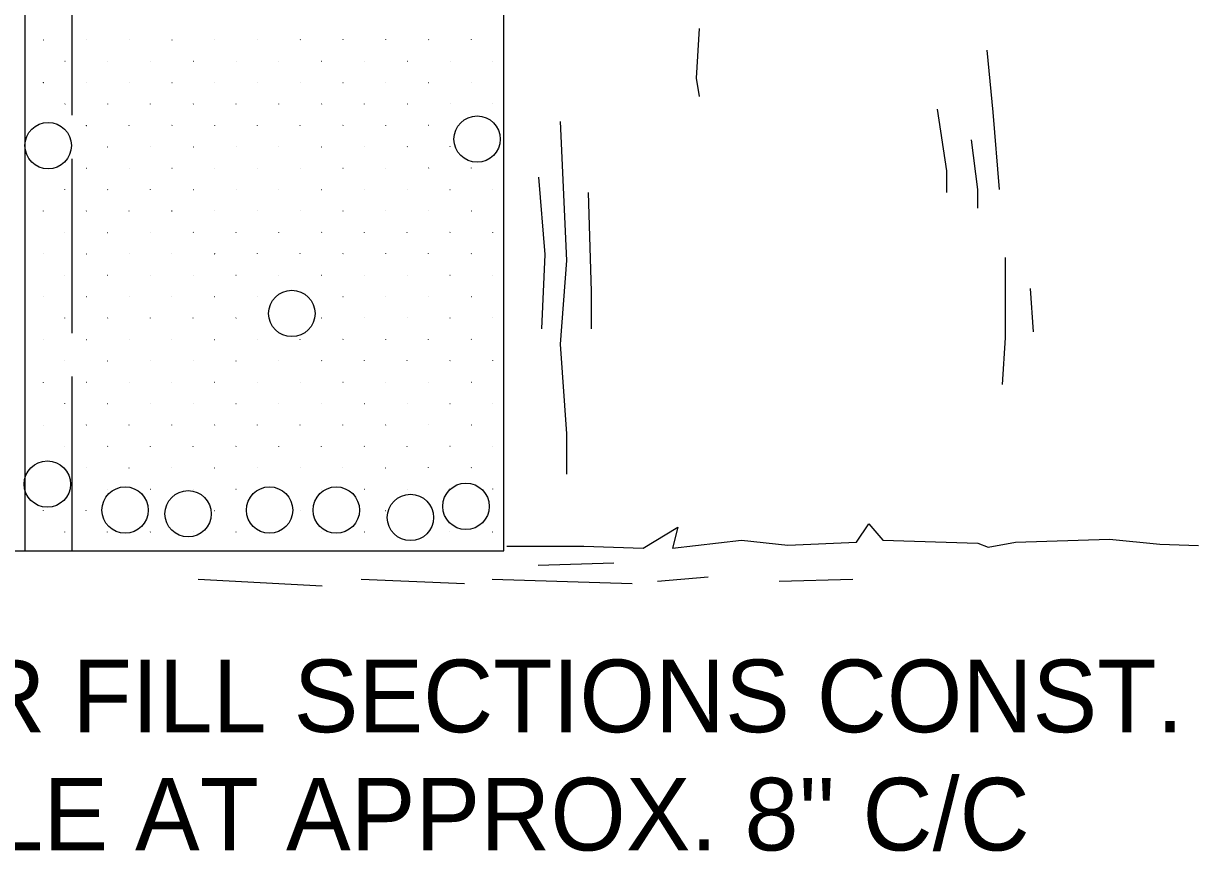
# Model space of a CAD drawing. Extents: x -330 to 40, y -49 to 222.
# Drawn here: x -92.11 to -72.69, y 2.27 to 15.95 of the extents above; entities that cross this region are included whole.
import ezdxf

# ---------------------------------------------------------------- set-up
doc = ezdxf.new("R2010")
doc.units = 0
doc.header["$LTSCALE"] = 0.48
doc.linetypes.add('LONG_DASHED', pattern=[7.5, 6, -1.5])
doc.layers.add('1', color=7, linetype='Continuous', lineweight=25)

msp = doc.modelspace()

# ---------------------------------------------------------------- linework, layer by layer
at = {"layer": '1'}
for p, q in [((-92.0874, 7.2373), (-92.0874, 42.657)), ((-91.7815, 15.6824), (-91.7797, 15.6842)), ((-91.0743, 15.6824), (-91.0726, 15.6842)), ((-90.3672, 15.6824), (-90.3655, 15.6842)), ((-89.6602, 15.6824), (-89.6583, 15.6842)), ((-88.953, 15.6824), (-88.9513, 15.6842)), ((-88.2459, 15.6824), (-88.2442, 15.6842)), ((-87.5388, 15.6824), (-87.5371, 15.6842)), ((-87.5371, 15.6842), (-87.5352, 15.686)), ((-86.8299, 15.6842), (-86.8282, 15.686)), ((-86.1228, 15.6842), (-86.1211, 15.686)), ((-85.4158, 15.6842), (-85.414, 15.686)), ((-84.7087, 15.6842), (-84.7068, 15.686)), ((-91.4279, 15.3289), (-91.4262, 15.3307)), ((-90.7208, 15.3289), (-90.719, 15.3307)), ((-90.0137, 15.3289), (-90.0119, 15.3307)), ((-89.3066, 15.3289), (-89.3048, 15.3307)), ((-88.5995, 15.3289), (-88.5977, 15.3307)), ((-87.8923, 15.3289), (-87.8906, 15.3307)), ((-87.1852, 15.3289), (-87.1835, 15.3307)), ((-87.1835, 15.3307), (-87.1817, 15.3324)), ((-86.4764, 15.3307), (-86.4746, 15.3324)), ((-85.7692, 15.3307), (-85.7675, 15.3324)), ((-85.0622, 15.3307), (-85.0604, 15.3324)), ((-84.3551, 15.3307), (-84.3533, 15.3324)), ((-91.7832, 14.9736), (-91.7815, 14.9753)), ((-91.7815, 14.9753), (-91.7797, 14.9771)), ((-91.0743, 14.9753), (-91.0726, 14.9771)), ((-90.3672, 14.9753), (-90.3655, 14.9771)), ((-89.6602, 14.9753), (-89.6583, 14.9771)), ((-88.953, 14.9753), (-88.9513, 14.9771)), ((-88.2459, 14.9753), (-88.2442, 14.9771)), ((-87.5388, 14.9753), (-87.5371, 14.9771)), ((-86.8317, 14.9753), (-86.8299, 14.9771)), ((-86.8299, 14.9771), (-86.8282, 14.9789)), ((-86.1228, 14.9771), (-86.1211, 14.9789)), ((-85.4158, 14.9771), (-85.414, 14.9789)), ((-84.7087, 14.9771), (-84.7068, 14.9789)), ((-91.4297, 14.62), (-91.4279, 14.6217)), ((-91.4279, 14.6217), (-91.4262, 14.6236)), ((-90.7208, 14.6217), (-90.719, 14.6236)), ((-90.0137, 14.6217), (-90.0119, 14.6236)), ((-89.3066, 14.6217), (-89.3048, 14.6236)), ((-88.5995, 14.6217), (-88.5977, 14.6236)), ((-87.8923, 14.6217), (-87.8906, 14.6236)), ((-87.1852, 14.6217), (-87.1835, 14.6236)), ((-86.4782, 14.6217), (-86.4764, 14.6236)), ((-86.4764, 14.6236), (-86.4746, 14.6253)), ((-85.7692, 14.6236), (-85.7675, 14.6253)), ((-85.0622, 14.6236), (-85.0604, 14.6253)), ((-84.3551, 14.6236), (-84.3533, 14.6253)), ((-91.0761, 14.2665), (-91.0743, 14.2683)), ((-91.0743, 14.2683), (-91.0726, 14.27)), ((-90.3672, 14.2683), (-90.3655, 14.27)), ((-89.6602, 14.2683), (-89.6583, 14.27)), ((-88.953, 14.2683), (-88.9513, 14.27)), ((-88.2459, 14.2683), (-88.2442, 14.27)), ((-87.5388, 14.2683), (-87.5371, 14.27)), ((-86.8317, 14.2683), (-86.8299, 14.27)), ((-86.1246, 14.2683), (-86.1228, 14.27)), ((-86.1228, 14.27), (-86.1211, 14.2717)), ((-85.4158, 14.27), (-85.414, 14.2717)), ((-90.7226, 13.9129), (-90.7208, 13.9147)), ((-90.7208, 13.9147), (-90.719, 13.9164)), ((-90.0137, 13.9147), (-90.0119, 13.9164)), ((-89.3066, 13.9147), (-89.3048, 13.9164)), ((-88.5995, 13.9147), (-88.5977, 13.9164)), ((-87.8923, 13.9147), (-87.8906, 13.9164)), ((-87.1852, 13.9147), (-87.1835, 13.9164)), ((-86.4782, 13.9147), (-86.4764, 13.9164)), ((-85.7711, 13.9147), (-85.7692, 13.9164)), ((-85.7692, 13.9164), (-85.7675, 13.9182)), ((-85.0622, 13.9164), (-85.0604, 13.9182)), ((-91.7832, 13.5593), (-91.7815, 13.5612)), ((-91.0761, 13.5593), (-91.0743, 13.5612)), ((-90.369, 13.5593), (-90.3672, 13.5612)), ((-90.3672, 13.5612), (-90.3655, 13.5629)), ((-89.6602, 13.5612), (-89.6583, 13.5629)), ((-88.953, 13.5612), (-88.9513, 13.5629)), ((-88.2459, 13.5612), (-88.2442, 13.5629)), ((-87.5388, 13.5612), (-87.5371, 13.5629)), ((-86.8317, 13.5612), (-86.8299, 13.5629)), ((-86.1246, 13.5612), (-86.1228, 13.5629)), ((-85.4175, 13.5612), (-85.4158, 13.5629)), ((-85.4158, 13.5629), (-85.414, 13.5647)), ((-84.7087, 13.5629), (-84.7068, 13.5647)), ((-85.0622, 13.2093), (-85.0604, 13.2111)), ((-84.3551, 13.2093), (-84.3533, 13.2111)), ((-91.4297, 13.2058), (-91.4279, 13.2076)), ((-90.7226, 13.2058), (-90.7208, 13.2076)), ((-90.0155, 13.2058), (-90.0137, 13.2076)), ((-90.0137, 13.2076), (-90.0119, 13.2093)), ((-89.3066, 13.2076), (-89.3048, 13.2093)), ((-88.5995, 13.2076), (-88.5977, 13.2093)), ((-87.8923, 13.2076), (-87.8906, 13.2093)), ((-87.1852, 13.2076), (-87.1835, 13.2093)), ((-86.4782, 13.2076), (-86.4764, 13.2093)), ((-85.7711, 13.2076), (-85.7692, 13.2093)), ((-85.0639, 13.2076), (-85.0622, 13.2093)), ((-91.7832, 12.8522), (-91.7815, 12.854)), ((-91.0761, 12.8522), (-91.0743, 12.854)), ((-90.369, 12.8522), (-90.3672, 12.854)), ((-89.6619, 12.8522), (-89.6602, 12.854)), ((-89.6602, 12.854), (-89.6583, 12.8558)), ((-88.953, 12.854), (-88.9513, 12.8558)), ((-88.2459, 12.854), (-88.2442, 12.8558)), ((-87.5388, 12.854), (-87.5371, 12.8558)), ((-86.8317, 12.854), (-86.8299, 12.8558)), ((-86.1246, 12.854), (-86.1228, 12.8558)), ((-85.4175, 12.854), (-85.4158, 12.8558)), ((-84.7104, 12.854), (-84.7087, 12.8558)), ((-84.7087, 12.8558), (-84.7068, 12.8576)), ((-91.4297, 12.4987), (-91.4279, 12.5005)), ((-90.7226, 12.4987), (-90.7208, 12.5005)), ((-90.0155, 12.4987), (-90.0137, 12.5005)), ((-89.3083, 12.4987), (-89.3066, 12.5005)), ((-89.3066, 12.5005), (-89.3048, 12.5023)), ((-88.5995, 12.5005), (-88.5977, 12.5023)), ((-87.8923, 12.5005), (-87.8906, 12.5023)), ((-87.1852, 12.5005), (-87.1835, 12.5023)), ((-86.4782, 12.5005), (-86.4764, 12.5023)), ((-85.7711, 12.5005), (-85.7692, 12.5023)), ((-85.0639, 12.5005), (-85.0622, 12.5023)), ((-84.3568, 12.5005), (-84.3551, 12.5023)), ((-84.3551, 12.5023), (-84.3533, 12.504)), ((-91.7832, 12.1452), (-91.7815, 12.1469)), ((-91.0761, 12.1452), (-91.0743, 12.1469)), ((-90.369, 12.1452), (-90.3672, 12.1469)), ((-89.6619, 12.1452), (-89.6602, 12.1469)), ((-88.9548, 12.1452), (-88.953, 12.1469)), ((-88.953, 12.1469), (-88.9513, 12.1487)), ((-88.2459, 12.1469), (-88.2442, 12.1487)), ((-87.5388, 12.1469), (-87.5371, 12.1487)), ((-86.8317, 12.1469), (-86.8299, 12.1487)), ((-86.1246, 12.1469), (-86.1228, 12.1487)), ((-85.4175, 12.1469), (-85.4158, 12.1487)), ((-84.7104, 12.1469), (-84.7087, 12.1487)), ((-91.4297, 11.7916), (-91.4279, 11.7933)), ((-90.7226, 11.7916), (-90.7208, 11.7933)), ((-90.0155, 11.7916), (-90.0137, 11.7933)), ((-89.3083, 11.7916), (-89.3066, 11.7933)), ((-88.6012, 11.7916), (-88.5995, 11.7933)), ((-88.5995, 11.7933), (-88.5977, 11.7952)), ((-87.8923, 11.7933), (-87.8906, 11.7952)), ((-87.1852, 11.7933), (-87.1835, 11.7952)), ((-86.4782, 11.7933), (-86.4764, 11.7952)), ((-85.7711, 11.7933), (-85.7692, 11.7952)), ((-85.0639, 11.7933), (-85.0622, 11.7952)), ((-84.3568, 11.7933), (-84.3551, 11.7952)), ((-75.4738, 11.5731), (-75.4227, 10.8573)), ((-91.7832, 11.438), (-91.7815, 11.4398)), ((-91.0761, 11.438), (-91.0743, 11.4398)), ((-90.369, 11.438), (-90.3672, 11.4398)), ((-89.6619, 11.438), (-89.6602, 11.4398)), ((-88.9548, 11.438), (-88.953, 11.4398)), ((-88.2477, 11.438), (-88.2459, 11.4398)), ((-88.2459, 11.4398), (-88.2442, 11.4416)), ((-86.8317, 11.4398), (-86.8299, 11.4416)), ((-86.1246, 11.4398), (-86.1228, 11.4416)), ((-85.4175, 11.4398), (-85.4158, 11.4416)), ((-84.7104, 11.4398), (-84.7087, 11.4416)), ((-91.4297, 11.0845), (-91.4279, 11.0862)), ((-90.7226, 11.0845), (-90.7208, 11.0862)), ((-90.0155, 11.0845), (-90.0137, 11.0862)), ((-89.3083, 11.0845), (-89.3066, 11.0862)), ((-88.6012, 11.0845), (-88.5995, 11.0862)), ((-87.1852, 11.0862), (-87.1835, 11.088)), ((-86.4782, 11.0862), (-86.4764, 11.088)), ((-85.7711, 11.0862), (-85.7692, 11.088)), ((-85.0639, 11.0862), (-85.0622, 11.088)), ((-84.3568, 11.0862), (-84.3551, 11.088)), ((-91.7832, 10.7309), (-91.7815, 10.7327)), ((-91.0761, 10.7309), (-91.0743, 10.7327)), ((-90.369, 10.7309), (-90.3672, 10.7327)), ((-89.6619, 10.7309), (-89.6602, 10.7327)), ((-88.9548, 10.7309), (-88.953, 10.7327)), ((-88.2477, 10.7309), (-88.2459, 10.7327)), ((-87.5406, 10.7309), (-87.5388, 10.7327)), ((-87.5388, 10.7327), (-87.5371, 10.7345)), ((-86.8317, 10.7327), (-86.8299, 10.7345)), ((-86.1246, 10.7327), (-86.1228, 10.7345)), ((-85.4175, 10.7327), (-85.4158, 10.7345)), ((-84.7104, 10.7327), (-84.7087, 10.7345)), ((-91.4297, 10.3774), (-91.4279, 10.3792)), ((-90.7226, 10.3774), (-90.7208, 10.3792)), ((-90.0155, 10.3774), (-90.0137, 10.3792)), ((-89.3083, 10.3774), (-89.3066, 10.3792)), ((-88.6012, 10.3774), (-88.5995, 10.3792)), ((-87.8942, 10.3774), (-87.8923, 10.3792)), ((-87.187, 10.3774), (-87.1852, 10.3792)), ((-87.1852, 10.3792), (-87.1835, 10.3809)), ((-86.4782, 10.3792), (-86.4764, 10.3809)), ((-85.7711, 10.3792), (-85.7692, 10.3809)), ((-85.0639, 10.3792), (-85.0622, 10.3809)), ((-84.3568, 10.3792), (-84.3551, 10.3809)), ((-91.785, 10.0221), (-91.7832, 10.0238)), ((-91.7832, 10.0238), (-91.7815, 10.0256)), ((-91.0761, 10.0238), (-91.0743, 10.0256)), ((-90.369, 10.0238), (-90.3672, 10.0256)), ((-89.6619, 10.0238), (-89.6602, 10.0256)), ((-88.9548, 10.0238), (-88.953, 10.0256)), ((-88.2477, 10.0238), (-88.2459, 10.0256)), ((-87.5406, 10.0238), (-87.5388, 10.0256)), ((-86.8335, 10.0238), (-86.8317, 10.0256)), ((-86.8317, 10.0256), (-86.8299, 10.0273)), ((-86.1246, 10.0256), (-86.1228, 10.0273)), ((-85.4175, 10.0256), (-85.4158, 10.0273)), ((-84.7104, 10.0256), (-84.7087, 10.0273)), ((-91.4314, 9.6685), (-91.4297, 9.6702)), ((-91.4297, 9.6702), (-91.4279, 9.6721)), ((-90.7226, 9.6702), (-90.7208, 9.6721)), ((-90.0155, 9.6702), (-90.0137, 9.6721)), ((-89.3083, 9.6702), (-89.3066, 9.6721)), ((-88.6012, 9.6702), (-88.5995, 9.6721)), ((-87.8942, 9.6702), (-87.8923, 9.6721)), ((-87.187, 9.6702), (-87.1852, 9.6721)), ((-86.4799, 9.6702), (-86.4782, 9.6721)), ((-86.4782, 9.6721), (-86.4764, 9.6738)), ((-85.7711, 9.6721), (-85.7692, 9.6738)), ((-85.0639, 9.6721), (-85.0622, 9.6738)), ((-84.3568, 9.6721), (-84.3551, 9.6738)), ((-91.785, 9.3149), (-91.7832, 9.3167)), ((-91.0779, 9.3149), (-91.0761, 9.3167)), ((-91.0761, 9.3167), (-91.0743, 9.3185)), ((-90.369, 9.3167), (-90.3672, 9.3185)), ((-89.6619, 9.3167), (-89.6602, 9.3185)), ((-88.9548, 9.3167), (-88.953, 9.3185)), ((-88.2477, 9.3167), (-88.2459, 9.3185)), ((-87.5406, 9.3167), (-87.5388, 9.3185)), ((-86.8335, 9.3167), (-86.8317, 9.3185)), ((-86.1263, 9.3167), (-86.1246, 9.3185)), ((-86.1246, 9.3185), (-86.1228, 9.3202)), ((-85.4175, 9.3185), (-85.4158, 9.3202)), ((-84.7104, 9.3185), (-84.7087, 9.3202)), ((-91.4314, 8.9614), (-91.4297, 8.9632)), ((-90.7243, 8.9614), (-90.7226, 8.9632)), ((-90.7226, 8.9632), (-90.7208, 8.9649)), ((-90.0155, 8.9632), (-90.0137, 8.9649)), ((-89.3083, 8.9632), (-89.3066, 8.9649)), ((-88.6012, 8.9632), (-88.5995, 8.9649)), ((-87.8942, 8.9632), (-87.8923, 8.9649)), ((-87.187, 8.9632), (-87.1852, 8.9649)), ((-86.4799, 8.9632), (-86.4782, 8.9649)), ((-85.7728, 8.9632), (-85.7711, 8.9649)), ((-85.7711, 8.9649), (-85.7692, 8.9667)), ((-85.0639, 8.9649), (-85.0622, 8.9667)), ((-84.3568, 8.9649), (-84.3551, 8.9667)), ((-91.0779, 8.6078), (-91.0761, 8.6096)), ((-90.3708, 8.6078), (-90.369, 8.6096)), ((-90.369, 8.6096), (-90.3672, 8.6114)), ((-89.6619, 8.6096), (-89.6602, 8.6114)), ((-88.9548, 8.6096), (-88.953, 8.6114)), ((-88.2477, 8.6096), (-88.2459, 8.6114)), ((-87.5406, 8.6096), (-87.5388, 8.6114)), ((-86.8335, 8.6096), (-86.8317, 8.6114)), ((-86.1263, 8.6096), (-86.1246, 8.6114)), ((-85.4192, 8.6096), (-85.4175, 8.6114)), ((-85.4175, 8.6114), (-85.4158, 8.6132)), ((-84.7104, 8.6114), (-84.7087, 8.6132)), ((-90.7243, 8.2543), (-90.7226, 8.2561)), ((-90.0172, 8.2543), (-90.0155, 8.2561)), ((-90.0155, 8.2561), (-90.0137, 8.2578)), ((-89.3083, 8.2561), (-89.3066, 8.2578)), ((-88.6012, 8.2561), (-88.5995, 8.2578)), ((-87.8942, 8.2561), (-87.8923, 8.2578)), ((-87.187, 8.2561), (-87.1852, 8.2578)), ((-86.4799, 8.2561), (-86.4782, 8.2578)), ((-85.7728, 8.2561), (-85.7711, 8.2578)), ((-85.0657, 8.2561), (-85.0639, 8.2578)), ((-85.0639, 8.2578), (-85.0622, 8.2596)), ((-84.3568, 8.2578), (-84.3551, 8.2596)), ((-91.785, 7.9007), (-91.7832, 7.9025)), ((-91.0779, 7.9007), (-91.0761, 7.9025)), ((-88.9548, 7.9025), (-88.953, 7.9042)), ((-87.5406, 7.9025), (-87.5388, 7.9042)), ((-86.1263, 7.9025), (-86.1246, 7.9042)), ((-91.4314, 7.5472), (-91.4297, 7.5489)), ((-90.7243, 7.5472), (-90.7226, 7.5489)), ((-90.0172, 7.5472), (-90.0155, 7.5489)), ((-89.3083, 7.5489), (-89.3066, 7.5507)), ((-88.6012, 7.5489), (-88.5995, 7.5507)), ((-87.8942, 7.5489), (-87.8923, 7.5507)), ((-87.187, 7.5489), (-87.1852, 7.5507)), ((-86.4799, 7.5489), (-86.4782, 7.5507)), ((-85.0657, 7.5489), (-85.0639, 7.5507)), ((-84.3586, 7.5489), (-84.3568, 7.5507)), ((-84.3568, 7.5507), (-84.3551, 7.5525)), ((-123.6931, 7.2373), (-84.1751, 7.2373)), ((-82.3528, 7.0321), (-83.6055, 6.9942)), ((-80.7964, 6.8042), (-81.6316, 6.7283)), ((-87.1737, 6.6522), (-89.2237, 6.7662)), ((-84.8203, 6.6902), (-86.5285, 6.7662)), ((-82.0492, 6.6902), (-84.3648, 6.7662)), ((-78.4049, 6.7662), (-79.6197, 6.7283))]:
    msp.add_line(p, q, dxfattribs=at)
at = {"layer": '1', "linetype": 'LONG_DASHED'}
msp.add_line((-91.3088, 7.2373), (-91.3088, 42.657), dxfattribs=at)
at = {"layer": '1'}
for points in [[(-84.1751, 7.2373), (-84.1751, 41.723), (-85.1091, 42.657)], [(-80.9412, 15.8683), (-80.9923, 15.0503), (-80.9412, 14.7434)], [(-76.1893, 15.5104), (-76.087, 14.4878), (-75.9848, 13.2094)], [(-77.0067, 14.5388), (-76.8535, 13.5162), (-76.8535, 13.1582)], [(-83.2406, 14.3343), (-83.1384, 12.0333), (-83.2406, 10.6527), (-83.1384, 9.1698), (-83.1384, 8.5051)], [(-76.4447, 14.0275), (-76.3425, 13.2094), (-76.3425, 12.9026)], [(-83.5982, 13.4139), (-83.4961, 12.1356), (-83.5472, 10.9083)], [(-82.7807, 13.1582), (-82.7296, 11.522), (-82.7296, 10.9083)], [(-75.8827, 12.0844), (-75.8827, 10.7549), (-75.9338, 9.9879)], [(-84.1229, 7.3133), (-82.8526, 7.3133), (-81.8664, 7.2797), (-81.2981, 7.631), (-81.3817, 7.2797), (-80.245, 7.4136), (-79.4761, 7.3299), (-78.3395, 7.3802), (-78.1389, 7.6812), (-77.9048, 7.4136), (-76.3337, 7.3634), (-76.1665, 7.2965), (-75.7152, 7.3802), (-74.1607, 7.4303), (-73.3249, 7.3467), (-72.6882, 7.3231)]]:
    msp.add_lwpolyline(points, dxfattribs=at)
for centre in [(-84.6147, 14.042), (-91.7061, 13.934), (-87.6776, 11.1607), (-91.7196, 8.3408), (-84.7984, 7.973), (-90.4342, 7.9117), (-89.3927, 7.8504), (-88.0451, 7.9117), (-86.9425, 7.9117), (-85.7173, 7.7891)]:
    msp.add_circle(centre, 0.3834, dxfattribs=at)

# ---------------------------------------------------------------- texts
for s, p in [('AT BOTTOM OF CUT OR FILL SECTIONS CONST.', (-110.3812, 4.2396)), ("ANCHOR FOLD & STAPLE AT APPROX. 8'' C/C", (-110.5115, 2.286))]:
    msp.add_text(s, height=1.2, dxfattribs=at).set_placement(p)

doc.saveas('drawing.dxf')
